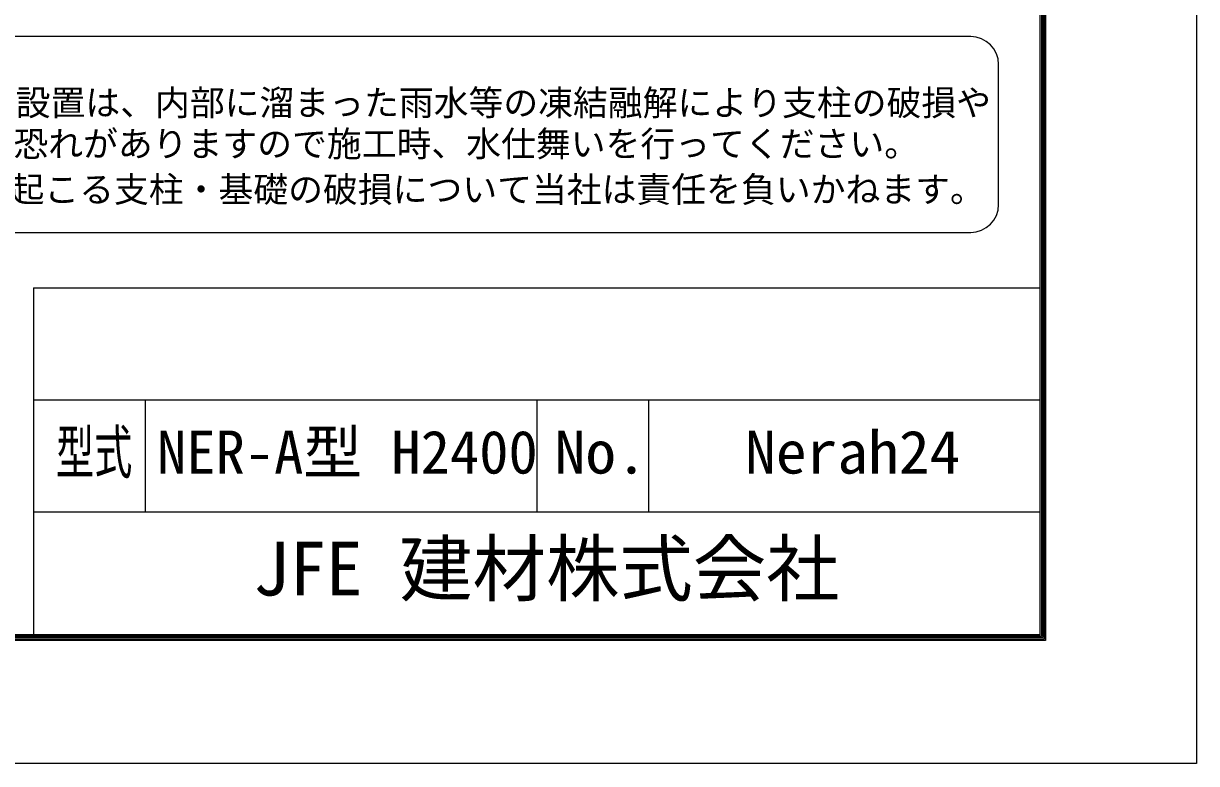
# Model space of a CAD drawing. Units: millimetres, scale not verified. Extents: x -4200 to 4200, y -2970 to 2970.
# Drawn here: x 2102 to 4200, y -2970 to -1647 of the extents above; entities that cross this region are included whole.
import ezdxf
from ezdxf.enums import TextEntityAlignment as Align

# ---------------------------------------------------------------- set-up
doc = ezdxf.new("R2010")
doc.units = ezdxf.units.MM
doc.header["$LTSCALE"] = 10
doc.layers.add('0-0_D-TTL-TXT', color=7, linetype='Continuous', lineweight=25)
doc.layers.add('0-E_D-TTL', color=7, linetype='Continuous', lineweight=25)
doc.styles.add('ＭＳ ゴシック', font='')
doc.styles.get('ＭＳ ゴシック').set_extended_font_data('MS Gothic')

msp = doc.modelspace()

# ---------------------------------------------------------------- linework, layer by layer
at = {"layer": '0-0_D-TTL-TXT', "color": 2}
for p, q in [((3796.08, -1670.7), (1350.53, -1670.7)), ((3846.08, -1970.7), (3846.08, -1720.7)), ((1350.53, -2020.7), (3796.08, -2020.7))]:
    msp.add_line(p, q, dxfattribs=at)
for centre, start, end in [((3796.08, -1720.7), 0, 90), ((3796.08, -1970.7), 270, 0)]:
    msp.add_arc(centre, 50, start, end, dxfattribs=at)
at = {"layer": '0-E_D-TTL'}
for p, q in [((2120, -2120), (2120, -2740)), ((2120, -2120), (3920, -2120)), ((2120, -2320), (3920, -2320)), ((2320, -2320), (2320, -2520)), ((3020, -2320), (3020, -2520)), ((3220, -2320), (3220, -2520)), ((2120, -2520), (3920, -2520))]:
    msp.add_line(p, q, dxfattribs=at)
at = {"layer": '0-E_D-TTL', "color": 2}
msp.add_lwpolyline([(-4200, 2970), (4200, 2970), (4200, -2970), (-4200, -2970)], close=True, dxfattribs=at)
at = {"layer": '0-E_D-TTL'}
for points in [[(-3930, 2750), (3930, 2750), (3930, -2750), (-3930, -2750)], [(-3927.5, 2747.5), (3927.5, 2747.5), (3927.5, -2747.5), (-3927.5, -2747.5)], [(-3925, 2745), (3925, 2745), (3925, -2745), (-3925, -2745)], [(-3922.5, 2742.5), (3922.5, 2742.5), (3922.5, -2742.5), (-3922.5, -2742.5)], [(-3920, 2740), (3920, 2740), (3920, -2740), (-3920, -2740)]]:
    msp.add_lwpolyline(points, close=True, dxfattribs=at)

# ---------------------------------------------------------------- texts
at = {"layer": '0-0_D-TTL-TXT', "style": 'ＭＳ ゴシック'}
for s, height, p in [('凍結の恐れがある場所への設置は、内部に溜まった雨水等の凍結融解により支柱の破損や', 45.67, (1340.71, -1825.37)), ('コンクリート基礎の破損の恐れがありますので施工時、水仕舞いを行ってください。', 45.67, (1336.6, -1898.8)), ('施工による水仕舞い不備で起こる支柱・基礎の破損について当社は責任を負いかねます。 ', 45.67, (1329.61, -1980.29)), ('NER-A型 H2400', 76.97, (2340.93, -2474.8)), ('JFE 建材株式会社', 96.21, (2512.38, -2698.5))]:
    msp.add_text(s, height=height, dxfattribs=at).set_placement(p, align=Align.BOTTOM_LEFT)
for s, height, width, p in [('型式', 76.97, 0.65, (2160.27, -2474.8)), ('No.', 76.98, 1.05, (3052, -2474.8)), ('Nerah24', 76.98, 1.05, (3392.67, -2474.8))]:
    msp.add_text(s, height=height, dxfattribs=dict(at, width=width)).set_placement(p, align=Align.BOTTOM_LEFT)

doc.saveas('drawing.dxf')
